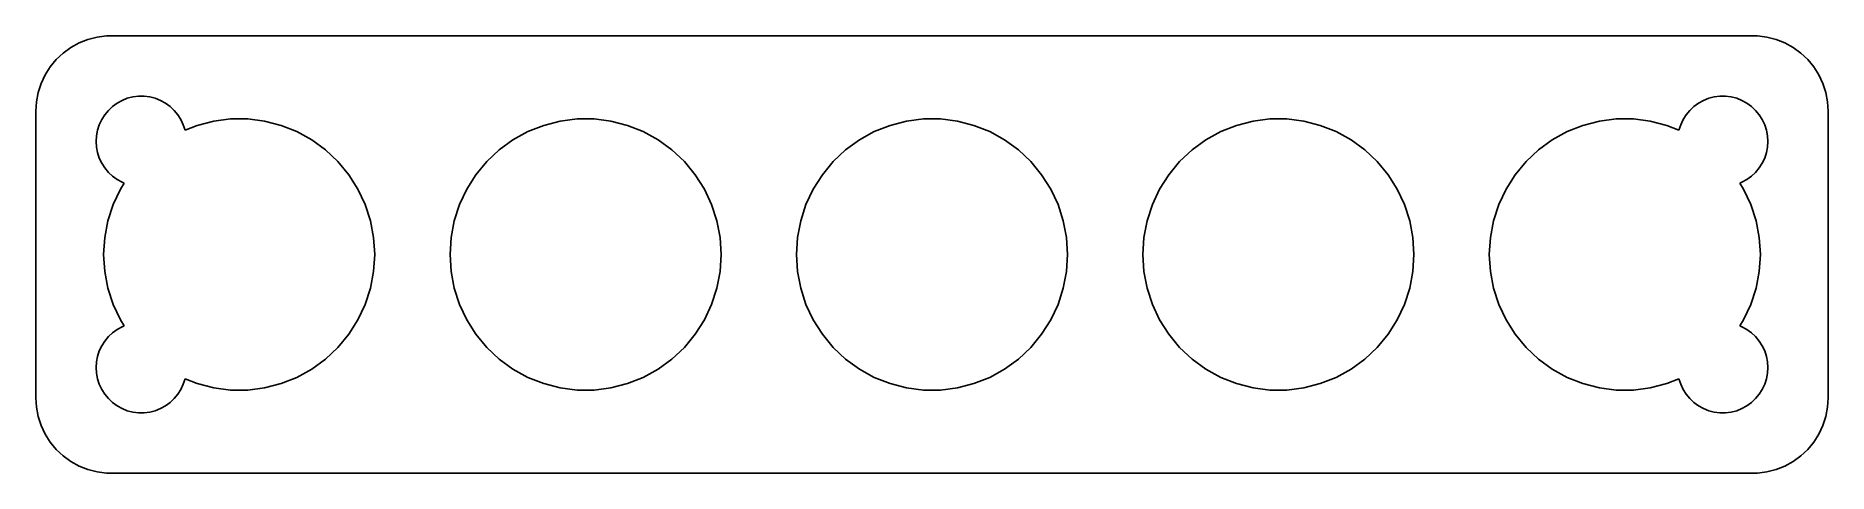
# Model space of a CAD drawing. Header units: metres. Extents: x -60 to 60, y 25 to 53.
import ezdxf

# ---------------------------------------------------------------- set-up
doc = ezdxf.new("R2010")
doc.units = ezdxf.units.M

msp = doc.modelspace()

# ---------------------------------------------------------------- linework, layer by layer
for p, q in [((-57.1791, 52.7216), (-57.6871, 52.3526)), ((-56.6289, 53.0241), (-57.1791, 52.7216)), ((-56.0451, 53.2553), (-56.6289, 53.0241)), ((-55.4369, 53.4114), (-56.0451, 53.2553)), ((-54.8139, 53.4901), (-55.4369, 53.4114)), ((54.8139, 53.4901), (-54.8139, 53.4901)), ((55.4369, 53.4114), (54.8139, 53.4901)), ((56.0451, 53.2553), (55.4369, 53.4114)), ((56.6289, 53.0241), (56.0451, 53.2553)), ((57.1791, 52.7216), (56.6289, 53.0241)), ((57.6871, 52.3526), (57.1791, 52.7216)), ((-58.5451, 51.4389), (-58.8815, 50.9088)), ((-58.1448, 51.9227), (-58.5451, 51.4389)), ((-57.6871, 52.3526), (-58.1448, 51.9227)), ((58.1448, 51.9227), (57.6871, 52.3526)), ((58.5451, 51.4389), (58.1448, 51.9227)), ((58.8815, 50.9088), (58.5451, 51.4389)), ((-59.1489, 50.3406), (-59.3429, 49.7434)), ((-58.8815, 50.9088), (-59.1489, 50.3406)), ((59.1489, 50.3406), (58.8815, 50.9088)), ((59.3429, 49.7434), (59.1489, 50.3406)), ((-59.4606, 49.1267), (-59.5, 48.5)), ((-59.3429, 49.7434), (-59.4606, 49.1267)), ((-54.6869, 48.5536), (-54.4123, 48.8115)), ((-54.4123, 48.8115), (-54.1075, 49.033)), ((-54.1075, 49.033), (-53.7773, 49.2145)), ((-53.7773, 49.2145), (-53.427, 49.3532)), ((-53.427, 49.3532), (-53.0621, 49.4469)), ((-53.0621, 49.4469), (-52.6884, 49.4941)), ((-52.6884, 49.4941), (-52.3116, 49.4941)), ((-52.3116, 49.4941), (-51.9379, 49.4469)), ((-51.9379, 49.4469), (-51.5729, 49.3532)), ((-51.5729, 49.3532), (-51.2227, 49.2145)), ((-51.2227, 49.2145), (-50.8925, 49.033)), ((-50.8925, 49.033), (-50.5877, 48.8115)), ((-50.5877, 48.8115), (-50.3131, 48.5536)), ((50.3131, 48.5536), (50.5877, 48.8115)), ((50.5877, 48.8115), (50.8925, 49.033)), ((50.8925, 49.033), (51.2227, 49.2145)), ((51.2227, 49.2145), (51.5729, 49.3532)), ((51.5729, 49.3532), (51.9379, 49.4469)), ((51.9379, 49.4469), (52.3116, 49.4941)), ((52.3116, 49.4941), (52.6884, 49.4941)), ((52.6884, 49.4941), (53.0621, 49.4469)), ((53.0621, 49.4469), (53.427, 49.3532)), ((53.427, 49.3532), (53.7773, 49.2145)), ((53.7773, 49.2145), (54.1075, 49.033)), ((54.1075, 49.033), (54.4123, 48.8115)), ((54.4123, 48.8115), (54.6869, 48.5536)), ((59.4606, 49.1267), (59.3429, 49.7434)), ((59.5, 48.5), (59.4606, 49.1267)), ((-59.5, 48.5), (-59.5, 29.5)), ((-55.4057, 47.2461), (-55.2893, 47.6044)), ((-55.2893, 47.6044), (-55.1289, 47.9453)), ((-55.1289, 47.9453), (-54.927, 48.2634)), ((-54.927, 48.2634), (-54.6869, 48.5536)), ((-50.3131, 48.5536), (-50.0729, 48.2634)), ((-50.0729, 48.2634), (-49.8711, 47.9453)), ((-49.8711, 47.9453), (-49.7107, 47.6044)), ((-49.7107, 47.6044), (-49.5942, 47.2461)), ((-48.7811, 47.5595), (-47.6864, 47.8406)), ((-47.6864, 47.8406), (-46.5651, 47.9822)), ((-46.5651, 47.9822), (-45.4349, 47.9822)), ((-45.4349, 47.9822), (-44.3136, 47.8406)), ((-44.3136, 47.8406), (-43.2188, 47.5595)), ((-25.7811, 47.5595), (-24.6864, 47.8406)), ((-24.6864, 47.8406), (-23.5651, 47.9822)), ((-23.5651, 47.9822), (-22.4349, 47.9822)), ((-22.4349, 47.9822), (-21.3136, 47.8406)), ((-21.3136, 47.8406), (-20.2188, 47.5595)), ((-2.78114, 47.5595), (-1.68642, 47.8406)), ((-1.68642, 47.8406), (-0.56511, 47.9822)), ((-0.56511, 47.9822), (0.56511, 47.9822)), ((0.56511, 47.9822), (1.68642, 47.8406)), ((1.68642, 47.8406), (2.78114, 47.5595)), ((20.2188, 47.5595), (21.3136, 47.8406)), ((21.3136, 47.8406), (22.4349, 47.9822)), ((22.4349, 47.9822), (23.5651, 47.9822)), ((23.5651, 47.9822), (24.6864, 47.8406)), ((24.6864, 47.8406), (25.7811, 47.5595)), ((43.2188, 47.5595), (44.3136, 47.8406)), ((44.3136, 47.8406), (45.4349, 47.9822)), ((45.4349, 47.9822), (46.5651, 47.9822)), ((46.5651, 47.9822), (47.6864, 47.8406)), ((47.6864, 47.8406), (48.7811, 47.5595)), ((49.5942, 47.2461), (49.7107, 47.6044)), ((49.7107, 47.6044), (49.8711, 47.9453)), ((49.8711, 47.9453), (50.0729, 48.2634)), ((50.0729, 48.2634), (50.3131, 48.5536)), ((54.6869, 48.5536), (54.927, 48.2634)), ((54.927, 48.2634), (55.1289, 47.9453)), ((55.1289, 47.9453), (55.2893, 47.6044)), ((55.2893, 47.6044), (55.4057, 47.2461)), ((59.5, 29.5), (59.5, 48.5)), ((-55.5, 46.5), (-55.4763, 46.876)), ((-55.4763, 46.124), (-55.5, 46.5)), ((-55.4763, 46.876), (-55.4057, 47.2461)), ((-49.5942, 47.2461), (-49.5927, 47.2382)), ((-49.5927, 47.2382), (-48.7811, 47.5595)), ((-43.2188, 47.5595), (-42.168, 47.1434)), ((-42.168, 47.1434), (-41.1776, 46.5989)), ((-41.1776, 46.5989), (-40.2632, 45.9346)), ((-28.7368, 45.9346), (-27.8224, 46.5989)), ((-27.8224, 46.5989), (-26.832, 47.1434)), ((-26.832, 47.1434), (-25.7811, 47.5595)), ((-20.2188, 47.5595), (-19.168, 47.1434)), ((-19.168, 47.1434), (-18.1776, 46.5989)), ((-18.1776, 46.5989), (-17.2632, 45.9346)), ((-5.7368, 45.9346), (-4.82243, 46.5989)), ((-4.82243, 46.5989), (-3.832, 47.1434)), ((-3.832, 47.1434), (-2.78114, 47.5595)), ((2.78114, 47.5595), (3.832, 47.1434)), ((3.832, 47.1434), (4.82243, 46.5989)), ((4.82243, 46.5989), (5.7368, 45.9346)), ((17.2632, 45.9346), (18.1776, 46.5989)), ((18.1776, 46.5989), (19.168, 47.1434)), ((19.168, 47.1434), (20.2188, 47.5595)), ((25.7811, 47.5595), (26.832, 47.1434)), ((26.832, 47.1434), (27.8224, 46.5989)), ((27.8224, 46.5989), (28.7368, 45.9346)), ((40.2632, 45.9346), (41.1776, 46.5989)), ((41.1776, 46.5989), (42.168, 47.1434)), ((42.168, 47.1434), (43.2188, 47.5595)), ((48.7811, 47.5595), (49.5927, 47.2382)), ((49.5927, 47.2382), (49.5942, 47.2461)), ((55.4057, 47.2461), (55.4763, 46.876)), ((55.4763, 46.876), (55.5, 46.5)), ((55.5, 46.5), (55.4763, 46.124)), ((-55.4057, 45.7539), (-55.4763, 46.124)), ((-55.2893, 45.3956), (-55.4057, 45.7539)), ((-55.1289, 45.0547), (-55.2893, 45.3956)), ((-40.2632, 45.9346), (-39.4393, 45.1609)), ((-29.5607, 45.1609), (-28.7368, 45.9346)), ((-17.2632, 45.9346), (-16.4393, 45.1609)), ((-6.56071, 45.1609), (-5.7368, 45.9346)), ((5.7368, 45.9346), (6.56071, 45.1609)), ((16.4393, 45.1609), (17.2632, 45.9346)), ((28.7368, 45.9346), (29.5607, 45.1609)), ((39.4393, 45.1609), (40.2632, 45.9346)), ((55.2893, 45.3956), (55.1289, 45.0547)), ((55.4057, 45.7539), (55.2893, 45.3956)), ((55.4763, 46.124), (55.4057, 45.7539)), ((-54.927, 44.7366), (-55.1289, 45.0547)), ((-54.6869, 44.4464), (-54.927, 44.7366)), ((-54.4123, 44.1884), (-54.6869, 44.4464)), ((-54.1075, 43.967), (-54.4123, 44.1884)), ((-39.4393, 45.1609), (-38.7188, 44.2901)), ((-38.7188, 44.2901), (-38.1132, 43.3358)), ((-30.8867, 43.3358), (-30.2811, 44.2901)), ((-30.2811, 44.2901), (-29.5607, 45.1609)), ((-16.4393, 45.1609), (-15.7188, 44.2901)), ((-15.7188, 44.2901), (-15.1132, 43.3358)), ((-7.88675, 43.3358), (-7.28114, 44.2901)), ((-7.28114, 44.2901), (-6.56071, 45.1609)), ((6.56071, 45.1609), (7.28114, 44.2901)), ((7.28114, 44.2901), (7.88675, 43.3358)), ((15.1132, 43.3358), (15.7188, 44.2901)), ((15.7188, 44.2901), (16.4393, 45.1609)), ((29.5607, 45.1609), (30.2811, 44.2901)), ((30.2811, 44.2901), (30.8867, 43.3358)), ((38.1132, 43.3358), (38.7188, 44.2901)), ((38.7188, 44.2901), (39.4393, 45.1609)), ((54.4123, 44.1884), (54.1075, 43.967)), ((54.6869, 44.4464), (54.4123, 44.1884)), ((54.927, 44.7366), (54.6869, 44.4464)), ((55.1289, 45.0547), (54.927, 44.7366)), ((-54.368, 42.3131), (-53.8867, 43.3358)), ((-53.7773, 43.7855), (-54.1075, 43.967)), ((-53.8867, 43.3358), (-53.6367, 43.7298)), ((-53.6367, 43.7298), (-53.7773, 43.7855)), ((-38.1132, 43.3358), (-37.632, 42.3131)), ((-31.368, 42.3131), (-30.8867, 43.3358)), ((-15.1132, 43.3358), (-14.632, 42.3131)), ((-8.36798, 42.3131), (-7.88675, 43.3358)), ((7.88675, 43.3358), (8.36798, 42.3131)), ((14.632, 42.3131), (15.1132, 43.3358)), ((30.8867, 43.3358), (31.368, 42.3131)), ((37.632, 42.3131), (38.1132, 43.3358)), ((53.7773, 43.7855), (53.6367, 43.7298)), ((53.6367, 43.7298), (53.8867, 43.3358)), ((54.1075, 43.967), (53.7773, 43.7855)), ((53.8867, 43.3358), (54.368, 42.3131)), ((-54.7172, 41.2382), (-54.368, 42.3131)), ((-37.632, 42.3131), (-37.2827, 41.2382)), ((-31.7172, 41.2382), (-31.368, 42.3131)), ((-14.632, 42.3131), (-14.2827, 41.2382)), ((-8.71724, 41.2382), (-8.36798, 42.3131)), ((8.36798, 42.3131), (8.71724, 41.2382)), ((14.2827, 41.2382), (14.632, 42.3131)), ((31.368, 42.3131), (31.7172, 41.2382)), ((37.2827, 41.2382), (37.632, 42.3131)), ((54.368, 42.3131), (54.7172, 41.2382)), ((-54.929, 40.128), (-54.7172, 41.2382)), ((-37.2827, 41.2382), (-37.071, 40.128)), ((-31.929, 40.128), (-31.7172, 41.2382)), ((-14.2827, 41.2382), (-14.071, 40.128)), ((-8.92903, 40.128), (-8.71724, 41.2382)), ((8.71724, 41.2382), (8.92903, 40.128)), ((14.071, 40.128), (14.2827, 41.2382)), ((31.7172, 41.2382), (31.929, 40.128)), ((37.071, 40.128), (37.2827, 41.2382)), ((54.7172, 41.2382), (54.929, 40.128)), ((-55, 39), (-54.929, 40.128)), ((-37.071, 40.128), (-37, 39)), ((-32, 39), (-31.929, 40.128)), ((-14.071, 40.128), (-14, 39)), ((-9, 39), (-8.92903, 40.128)), ((8.92903, 40.128), (9, 39)), ((14, 39), (14.071, 40.128)), ((31.929, 40.128), (32, 39)), ((37, 39), (37.071, 40.128)), ((54.929, 40.128), (55, 39)), ((-54.929, 37.872), (-55, 39)), ((-37, 39), (-37.071, 37.872)), ((-31.929, 37.872), (-32, 39)), ((-14, 39), (-14.071, 37.872)), ((-8.92903, 37.872), (-9, 39)), ((9, 39), (8.92903, 37.872)), ((14.071, 37.872), (14, 39)), ((32, 39), (31.929, 37.872)), ((37.071, 37.872), (37, 39)), ((55, 39), (54.929, 37.872)), ((-54.7172, 36.7618), (-54.929, 37.872)), ((-37.071, 37.872), (-37.2827, 36.7618)), ((-31.7172, 36.7618), (-31.929, 37.872)), ((-14.071, 37.872), (-14.2827, 36.7618)), ((-8.71724, 36.7618), (-8.92903, 37.872)), ((8.92903, 37.872), (8.71724, 36.7618)), ((14.2827, 36.7618), (14.071, 37.872)), ((31.929, 37.872), (31.7172, 36.7618)), ((37.2827, 36.7618), (37.071, 37.872)), ((54.929, 37.872), (54.7172, 36.7618)), ((-54.368, 35.6869), (-54.7172, 36.7618)), ((-37.2827, 36.7618), (-37.632, 35.6869)), ((-31.368, 35.6869), (-31.7172, 36.7618)), ((-14.2827, 36.7618), (-14.632, 35.6869)), ((-8.36798, 35.6869), (-8.71724, 36.7618)), ((8.71724, 36.7618), (8.36798, 35.6869)), ((14.632, 35.6869), (14.2827, 36.7618)), ((31.7172, 36.7618), (31.368, 35.6869)), ((37.632, 35.6869), (37.2827, 36.7618)), ((54.7172, 36.7618), (54.368, 35.6869)), ((-53.8867, 34.6642), (-54.368, 35.6869)), ((-53.6367, 34.2702), (-53.8867, 34.6642)), ((-38.1132, 34.6642), (-38.7188, 33.7099)), ((-37.632, 35.6869), (-38.1132, 34.6642)), ((-30.8867, 34.6642), (-31.368, 35.6869)), ((-30.2811, 33.7099), (-30.8867, 34.6642)), ((-15.1132, 34.6642), (-15.7188, 33.7099)), ((-14.632, 35.6869), (-15.1132, 34.6642)), ((-7.88675, 34.6642), (-8.36798, 35.6869)), ((-7.28114, 33.7099), (-7.88675, 34.6642)), ((7.88675, 34.6642), (7.28114, 33.7099)), ((8.36798, 35.6869), (7.88675, 34.6642)), ((15.1132, 34.6642), (14.632, 35.6869)), ((15.7188, 33.7099), (15.1132, 34.6642)), ((30.8867, 34.6642), (30.2811, 33.7099)), ((31.368, 35.6869), (30.8867, 34.6642)), ((38.1132, 34.6642), (37.632, 35.6869)), ((38.7188, 33.7099), (38.1132, 34.6642)), ((53.8867, 34.6642), (53.6367, 34.2702)), ((54.368, 35.6869), (53.8867, 34.6642)), ((-54.927, 33.2634), (-54.6869, 33.5536)), ((-54.6869, 33.5536), (-54.4123, 33.8116)), ((-54.4123, 33.8116), (-54.1075, 34.033)), ((-54.1075, 34.033), (-53.7773, 34.2145)), ((-53.7773, 34.2145), (-53.6367, 34.2702)), ((-38.7188, 33.7099), (-39.4393, 32.8391)), ((-29.5607, 32.8391), (-30.2811, 33.7099)), ((-15.7188, 33.7099), (-16.4393, 32.8391)), ((-6.56071, 32.8391), (-7.28114, 33.7099)), ((7.28114, 33.7099), (6.56071, 32.8391)), ((16.4393, 32.8391), (15.7188, 33.7099)), ((30.2811, 33.7099), (29.5607, 32.8391)), ((39.4393, 32.8391), (38.7188, 33.7099)), ((53.6367, 34.2702), (53.7773, 34.2145)), ((53.7773, 34.2145), (54.1075, 34.033)), ((54.1075, 34.033), (54.4123, 33.8116)), ((54.4123, 33.8116), (54.6869, 33.5536)), ((54.6869, 33.5536), (54.927, 33.2634)), ((-55.4763, 31.876), (-55.4057, 32.2461)), ((-55.4057, 32.2461), (-55.2893, 32.6044)), ((-55.2893, 32.6044), (-55.1289, 32.9453)), ((-55.1289, 32.9453), (-54.927, 33.2634)), ((-39.4393, 32.8391), (-40.2632, 32.0654)), ((-28.7368, 32.0654), (-29.5607, 32.8391)), ((-16.4393, 32.8391), (-17.2632, 32.0654)), ((-5.7368, 32.0654), (-6.56071, 32.8391)), ((6.56071, 32.8391), (5.7368, 32.0654)), ((17.2632, 32.0654), (16.4393, 32.8391)), ((29.5607, 32.8391), (28.7368, 32.0654)), ((40.2632, 32.0654), (39.4393, 32.8391)), ((54.927, 33.2634), (55.1289, 32.9453)), ((55.1289, 32.9453), (55.2893, 32.6044)), ((55.2893, 32.6044), (55.4057, 32.2461)), ((55.4057, 32.2461), (55.4763, 31.876)), ((-55.5, 31.5), (-55.4763, 31.876)), ((-55.4763, 31.124), (-55.5, 31.5)), ((-55.4057, 30.7539), (-55.4763, 31.124)), ((-41.1776, 31.4011), (-42.168, 30.8566)), ((-40.2632, 32.0654), (-41.1776, 31.4011)), ((-27.8224, 31.4011), (-28.7368, 32.0654)), ((-26.832, 30.8566), (-27.8224, 31.4011)), ((-18.1776, 31.4011), (-19.168, 30.8566)), ((-17.2632, 32.0654), (-18.1776, 31.4011)), ((-4.82243, 31.4011), (-5.7368, 32.0654)), ((-3.832, 30.8566), (-4.82243, 31.4011)), ((4.82243, 31.4011), (3.832, 30.8566)), ((5.7368, 32.0654), (4.82243, 31.4011)), ((18.1776, 31.4011), (17.2632, 32.0654)), ((19.168, 30.8566), (18.1776, 31.4011)), ((27.8224, 31.4011), (26.832, 30.8566)), ((28.7368, 32.0654), (27.8224, 31.4011)), ((41.1776, 31.4011), (40.2632, 32.0654)), ((42.168, 30.8566), (41.1776, 31.4011)), ((55.4763, 31.124), (55.4057, 30.7539)), ((55.4763, 31.876), (55.5, 31.5)), ((55.5, 31.5), (55.4763, 31.124)), ((-55.2893, 30.3956), (-55.4057, 30.7539)), ((-55.1289, 30.0547), (-55.2893, 30.3956)), ((-54.927, 29.7366), (-55.1289, 30.0547)), ((-49.8711, 30.0547), (-50.0729, 29.7366)), ((-49.7107, 30.3956), (-49.8711, 30.0547)), ((-49.5942, 30.7539), (-49.7107, 30.3956)), ((-49.5927, 30.7618), (-49.5942, 30.7539)), ((-48.7811, 30.4405), (-49.5927, 30.7618)), ((-47.6864, 30.1594), (-48.7811, 30.4405)), ((-46.5651, 30.0178), (-47.6864, 30.1594)), ((-45.4349, 30.0178), (-46.5651, 30.0178)), ((-44.3136, 30.1594), (-45.4349, 30.0178)), ((-43.2188, 30.4405), (-44.3136, 30.1594)), ((-42.168, 30.8566), (-43.2188, 30.4405)), ((-25.7811, 30.4405), (-26.832, 30.8566)), ((-24.6864, 30.1594), (-25.7811, 30.4405)), ((-23.5651, 30.0178), (-24.6864, 30.1594)), ((-22.4349, 30.0178), (-23.5651, 30.0178)), ((-21.3136, 30.1594), (-22.4349, 30.0178)), ((-20.2188, 30.4405), (-21.3136, 30.1594)), ((-19.168, 30.8566), (-20.2188, 30.4405)), ((-2.78114, 30.4405), (-3.832, 30.8566)), ((-1.68642, 30.1594), (-2.78114, 30.4405)), ((-0.56511, 30.0178), (-1.68642, 30.1594)), ((0.56511, 30.0178), (-0.56511, 30.0178)), ((1.68642, 30.1594), (0.56511, 30.0178)), ((2.78114, 30.4405), (1.68642, 30.1594)), ((3.832, 30.8566), (2.78114, 30.4405)), ((20.2188, 30.4405), (19.168, 30.8566)), ((21.3136, 30.1594), (20.2188, 30.4405)), ((22.4349, 30.0178), (21.3136, 30.1594)), ((23.5651, 30.0178), (22.4349, 30.0178)), ((24.6864, 30.1594), (23.5651, 30.0178)), ((25.7811, 30.4405), (24.6864, 30.1594)), ((26.832, 30.8566), (25.7811, 30.4405)), ((43.2188, 30.4405), (42.168, 30.8566)), ((44.3136, 30.1594), (43.2188, 30.4405)), ((45.4349, 30.0178), (44.3136, 30.1594)), ((46.5651, 30.0178), (45.4349, 30.0178)), ((47.6864, 30.1594), (46.5651, 30.0178)), ((48.7811, 30.4405), (47.6864, 30.1594)), ((49.5927, 30.7618), (48.7811, 30.4405)), ((49.5942, 30.7539), (49.5927, 30.7618)), ((49.7107, 30.3956), (49.5942, 30.7539)), ((49.8711, 30.0547), (49.7107, 30.3956)), ((50.0729, 29.7366), (49.8711, 30.0547)), ((55.1289, 30.0547), (54.927, 29.7366)), ((55.2893, 30.3956), (55.1289, 30.0547)), ((55.4057, 30.7539), (55.2893, 30.3956)), ((-59.5, 29.5), (-59.4606, 28.8733)), ((-59.4606, 28.8733), (-59.3429, 28.2566)), ((-54.6869, 29.4464), (-54.927, 29.7366)), ((-54.4123, 29.1885), (-54.6869, 29.4464)), ((-54.1075, 28.967), (-54.4123, 29.1885)), ((-53.7773, 28.7855), (-54.1075, 28.967)), ((-53.427, 28.6468), (-53.7773, 28.7855)), ((-53.0621, 28.5531), (-53.427, 28.6468)), ((-51.5729, 28.6468), (-51.9379, 28.5531)), ((-51.2227, 28.7855), (-51.5729, 28.6468)), ((-50.8925, 28.967), (-51.2227, 28.7855)), ((-50.5877, 29.1885), (-50.8925, 28.967)), ((-50.3131, 29.4464), (-50.5877, 29.1885)), ((-50.0729, 29.7366), (-50.3131, 29.4464)), ((50.3131, 29.4464), (50.0729, 29.7366)), ((50.5877, 29.1885), (50.3131, 29.4464)), ((50.8925, 28.967), (50.5877, 29.1885)), ((51.2227, 28.7855), (50.8925, 28.967)), ((51.5729, 28.6468), (51.2227, 28.7855)), ((51.9379, 28.5531), (51.5729, 28.6468)), ((53.427, 28.6468), (53.0621, 28.5531)), ((53.7773, 28.7855), (53.427, 28.6468)), ((54.1075, 28.967), (53.7773, 28.7855)), ((54.4123, 29.1885), (54.1075, 28.967)), ((54.6869, 29.4464), (54.4123, 29.1885)), ((54.927, 29.7366), (54.6869, 29.4464)), ((59.3429, 28.2566), (59.4606, 28.8733)), ((59.4606, 28.8733), (59.5, 29.5)), ((-59.3429, 28.2566), (-59.1489, 27.6594)), ((-59.1489, 27.6594), (-58.8815, 27.0912)), ((-52.6884, 28.5059), (-53.0621, 28.5531)), ((-52.3116, 28.5059), (-52.6884, 28.5059)), ((-51.9379, 28.5531), (-52.3116, 28.5059)), ((52.3116, 28.5059), (51.9379, 28.5531)), ((52.6884, 28.5059), (52.3116, 28.5059)), ((53.0621, 28.5531), (52.6884, 28.5059)), ((58.8815, 27.0912), (59.1489, 27.6594)), ((59.1489, 27.6594), (59.3429, 28.2566)), ((-58.8815, 27.0912), (-58.5451, 26.5611)), ((-58.5451, 26.5611), (-58.1448, 26.0773)), ((58.1448, 26.0773), (58.5451, 26.5611)), ((58.5451, 26.5611), (58.8815, 27.0912)), ((-58.1448, 26.0773), (-57.6871, 25.6474)), ((-57.6871, 25.6474), (-57.1791, 25.2784)), ((-57.1791, 25.2784), (-56.6289, 24.9759)), ((56.6289, 24.9759), (57.1791, 25.2784)), ((57.1791, 25.2784), (57.6871, 25.6474)), ((57.6871, 25.6474), (58.1448, 26.0773)), ((-56.6289, 24.9759), (-56.0451, 24.7447)), ((-56.0451, 24.7447), (-55.4369, 24.5886)), ((-55.4369, 24.5886), (-54.8139, 24.5099)), ((-54.8139, 24.5099), (54.8139, 24.5099)), ((54.8139, 24.5099), (55.4369, 24.5886)), ((55.4369, 24.5886), (56.0451, 24.7447)), ((56.0451, 24.7447), (56.6289, 24.9759))]:
    msp.add_line(p, q)

doc.saveas('drawing.dxf')
